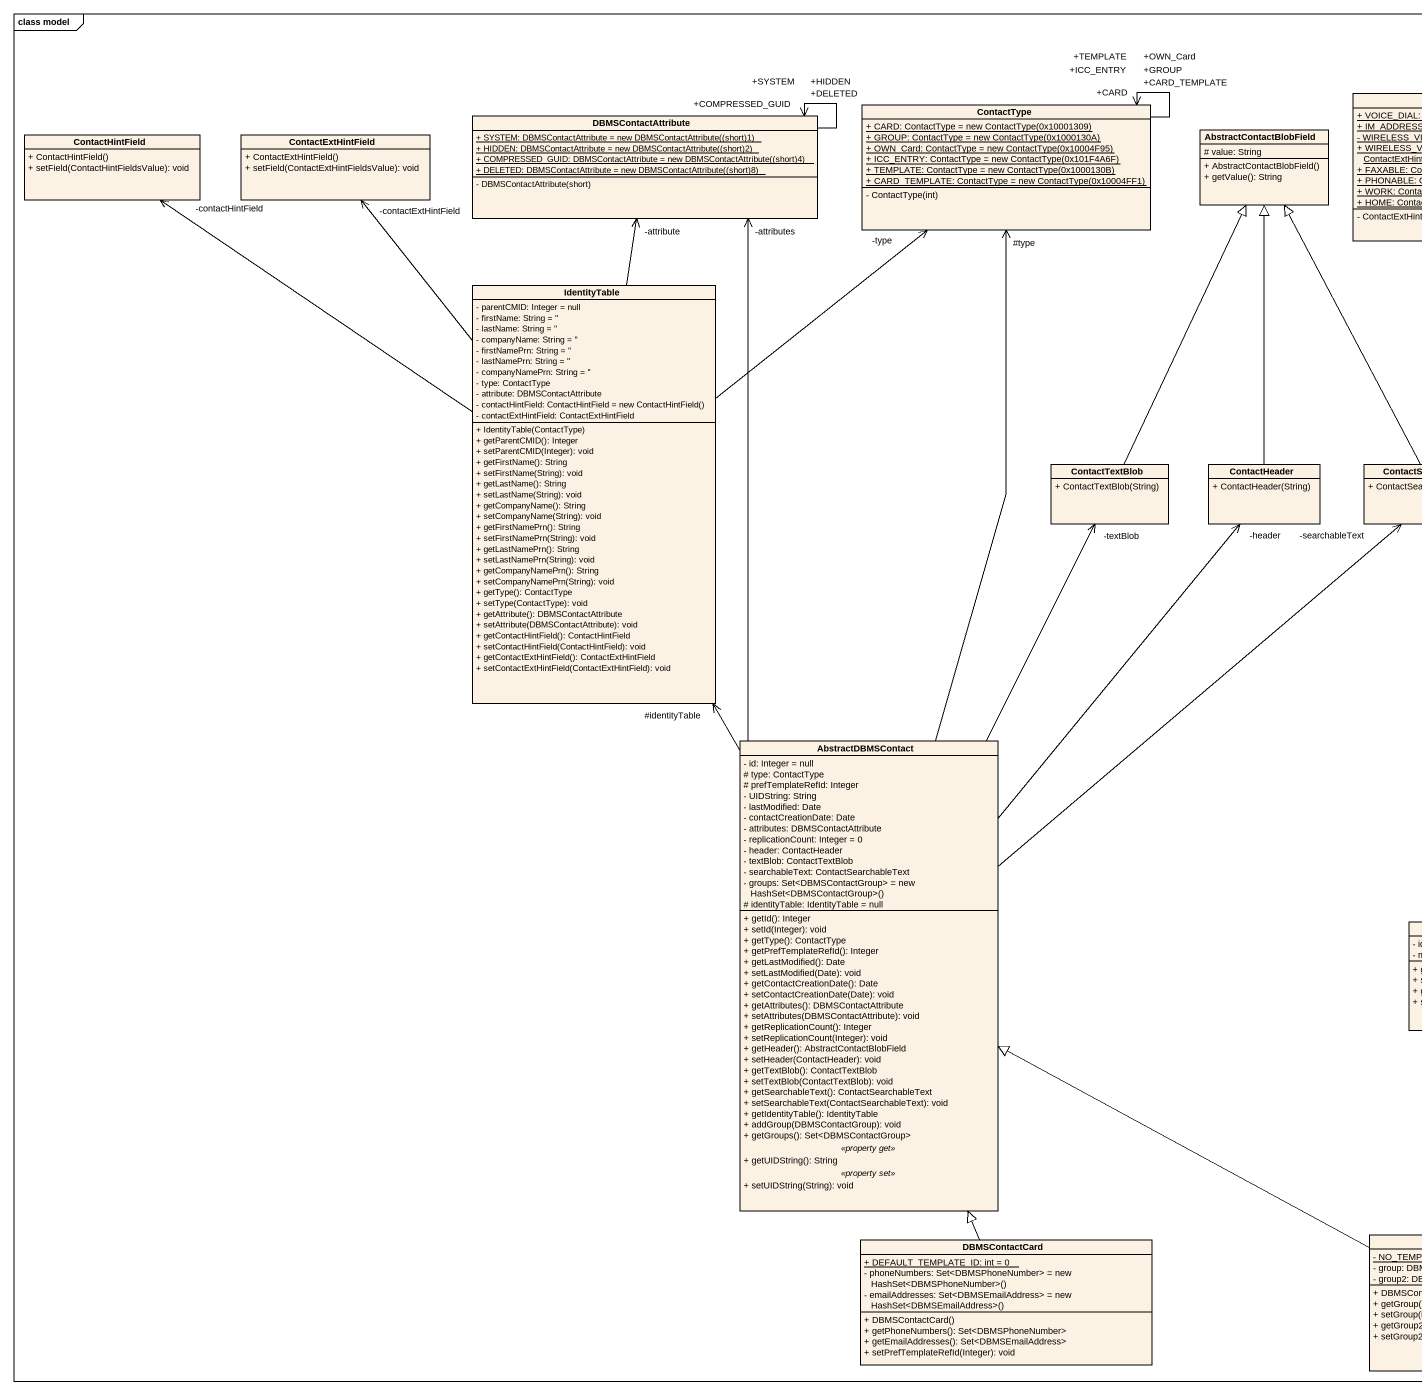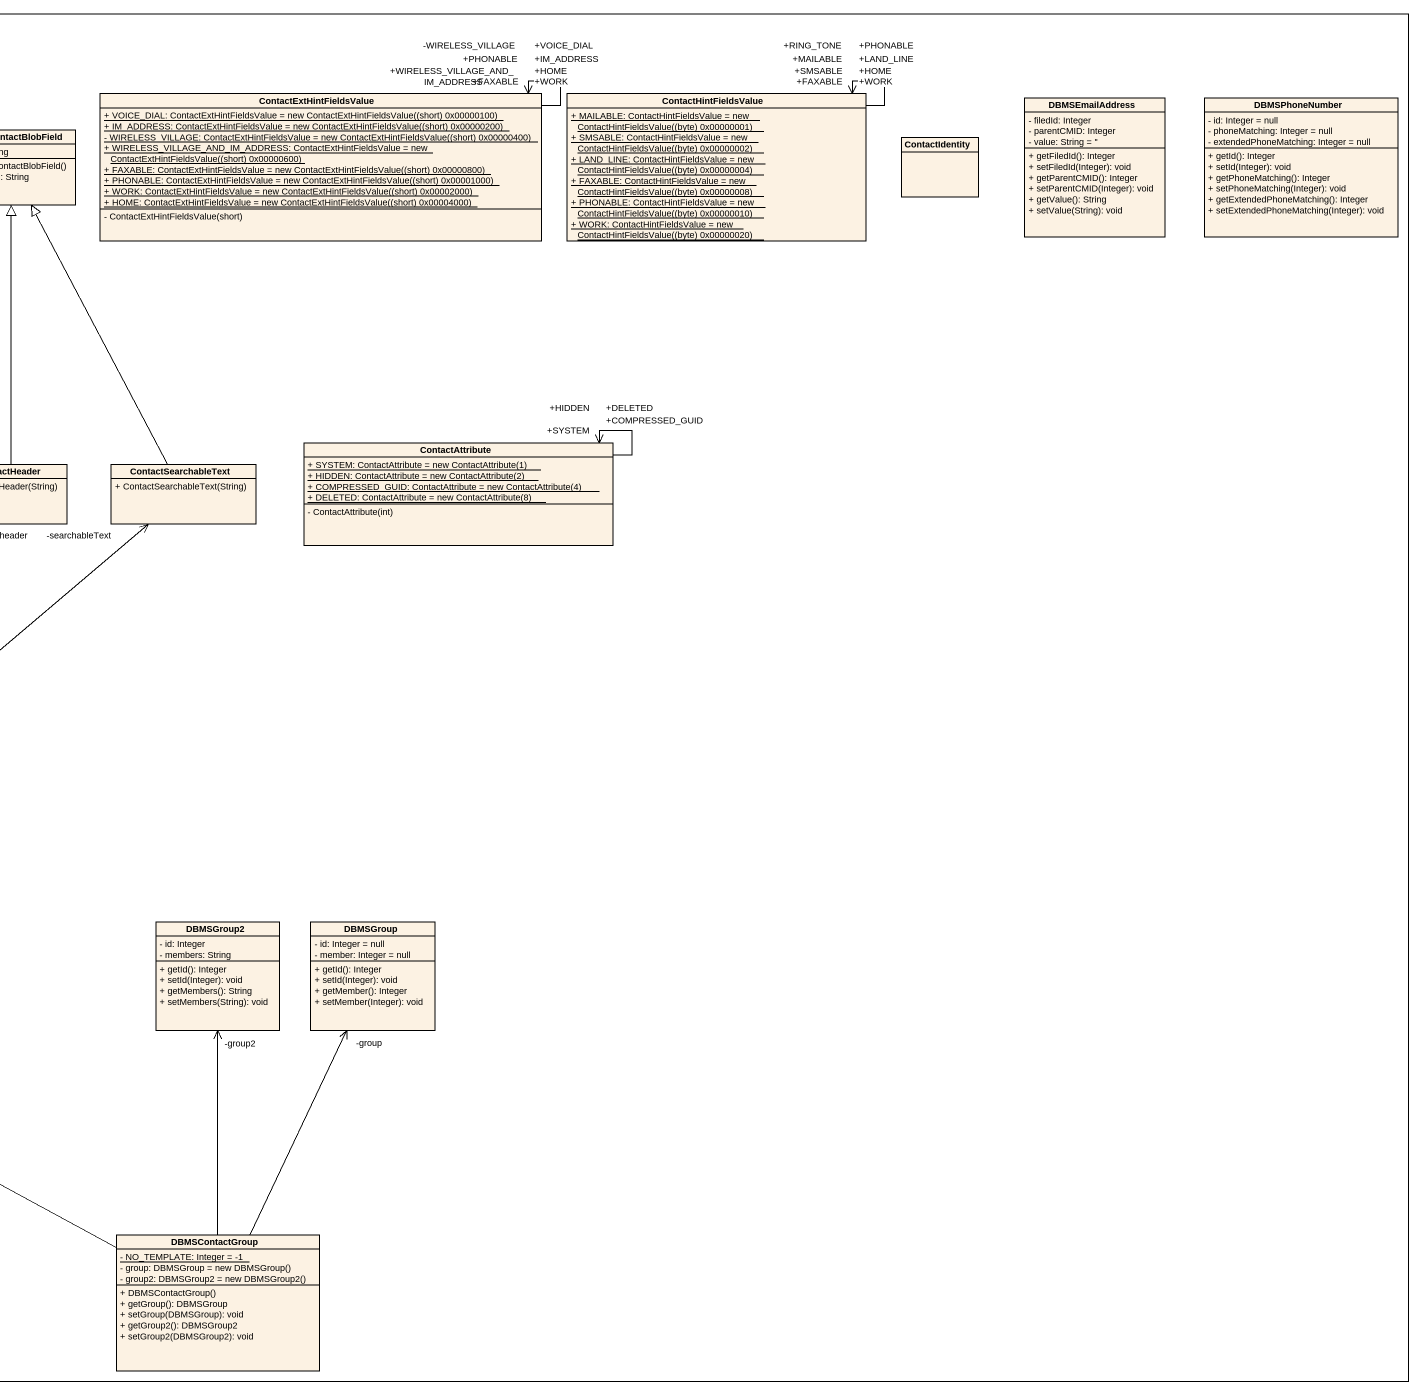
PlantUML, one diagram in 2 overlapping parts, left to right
@startuml
mainframe class model
hide circle
hide empty members
skinparam classAttributeIconSize 0
class DBMSContactAttribute {
  {static} {field} + SYSTEM: DBMSContactAttribute = new DBMSContactAttribute((short)1)
  {static} {field} + HIDDEN: DBMSContactAttribute = new DBMSContactAttribute((short)2)
  {static} {field} + COMPRESSED_GUID: DBMSContactAttribute = new DBMSContactAttribute((short)4)
  {static} {field} + DELETED: DBMSContactAttribute = new DBMSContactAttribute((short)8)
  - DBMSContactAttribute(short)
}
class ContactType {
  {static} {field} + CARD: ContactType = new ContactType(0x10001309)
  {static} {field} + GROUP: ContactType = new ContactType(0x1000130A)
  {static} {field} + OWN_Card: ContactType = new ContactType(0x10004F95)
  {static} {field} + ICC_ENTRY: ContactType = new ContactType(0x101F4A6F)
  {static} {field} + TEMPLATE: ContactType = new ContactType(0x1000130B)
  {static} {field} + CARD_TEMPLATE: ContactType = new ContactType(0x10004FF1)
  - ContactType(int)
}
class ContactExtHintFieldsValue {
  {static} {field} + VOICE_DIAL: ContactExtHintFieldsValue = new ContactExtHintFieldsValue((short) 0x00000100)
  {static} {field} + IM_ADDRESS: ContactExtHintFieldsValue = new ContactExtHintFieldsValue((short) 0x00000200)
  {static} {field} - WIRELESS_VILLAGE: ContactExtHintFieldsValue = new ContactExtHintFieldsValue((short) 0x00000400)
  {static} {field} + WIRELESS_VILLAGE_AND_IM_ADDRESS: ContactExtHintFieldsValue = new ContactExtHintFieldsValue((short) 0x00000600)
  {static} {field} + FAXABLE: ContactExtHintFieldsValue = new ContactExtHintFieldsValue((short) 0x00000800)
  {static} {field} + PHONABLE: ContactExtHintFieldsValue = new ContactExtHintFieldsValue((short) 0x00001000)
  {static} {field} + WORK: ContactExtHintFieldsValue = new ContactExtHintFieldsValue((short) 0x00002000)
  {static} {field} + HOME: ContactExtHintFieldsValue = new ContactExtHintFieldsValue((short) 0x00004000)
  - ContactExtHintFieldsValue(short)
}
class ContactHintFieldsValue {
  {static} {field} + MAILABLE: ContactHintFieldsValue = new ContactHintFieldsValue((byte) 0x00000001)
  {static} {field} + SMSABLE: ContactHintFieldsValue = new ContactHintFieldsValue((byte) 0x00000002)
  {static} {field} + LAND_LINE: ContactHintFieldsValue = new ContactHintFieldsValue((byte) 0x00000004)
  {static} {field} + FAXABLE: ContactHintFieldsValue = new ContactHintFieldsValue((byte) 0x00000008)
  {static} {field} + PHONABLE: ContactHintFieldsValue = new ContactHintFieldsValue((byte) 0x00000010)
  {static} {field} + WORK: ContactHintFieldsValue = new ContactHintFieldsValue((byte) 0x00000020)
}
class DBMSEmailAddress {
  - filedId: Integer
  - parentCMID: Integer
  - value: String = ''
  + getFiledId(): Integer
  + setFiledId(Integer): void
  + getParentCMID(): Integer
  + setParentCMID(Integer): void
  + getValue(): String
  + setValue(String): void
}
class DBMSPhoneNumber {
  - id: Integer = null
  - phoneMatching: Integer = null
  - extendedPhoneMatching: Integer = null
  + getId(): Integer
  + setId(Integer): void
  + getPhoneMatching(): Integer
  + setPhoneMatching(Integer): void
  + getExtendedPhoneMatching(): Integer
  + setExtendedPhoneMatching(Integer): void
}
class ContactHintField {
  + ContactHintField()
  + setField(ContactHintFieldsValue): void
}
class ContactExtHintField {
  + ContactExtHintField()
  + setField(ContactExtHintFieldsValue): void
}
class AbstractContactBlobField {
  # value: String
  + AbstractContactBlobField()
  + getValue(): String
}
class ContactIdentity
class IdentityTable {
  - parentCMID: Integer = null
  - firstName: String = ''
  - lastName: String = ''
  - companyName: String = ''
  - firstNamePrn: String = ''
  - lastNamePrn: String = ''
  - companyNamePrn: String = ''
  - type: ContactType
  - attribute: DBMSContactAttribute
  {field} - contactHintField: ContactHintField = new ContactHintField()
  - contactExtHintField: ContactExtHintField
  + IdentityTable(ContactType)
  + getParentCMID(): Integer
  + setParentCMID(Integer): void
  + getFirstName(): String
  + setFirstName(String): void
  + getLastName(): String
  + setLastName(String): void
  + getCompanyName(): String
  + setCompanyName(String): void
  + getFirstNamePrn(): String
  + setFirstNamePrn(String): void
  + getLastNamePrn(): String
  + setLastNamePrn(String): void
  + getCompanyNamePrn(): String
  + setCompanyNamePrn(String): void
  + getType(): ContactType
  + setType(ContactType): void
  + getAttribute(): DBMSContactAttribute
  + setAttribute(DBMSContactAttribute): void
  + getContactHintField(): ContactHintField
  + setContactHintField(ContactHintField): void
  + getContactExtHintField(): ContactExtHintField
  + setContactExtHintField(ContactExtHintField): void
}
class ContactTextBlob {
  + ContactTextBlob(String)
}
class ContactHeader {
  + ContactHeader(String)
}
class ContactSearchableText {
  + ContactSearchableText(String)
}
class ContactAttribute {
  {static} {field} + SYSTEM: ContactAttribute = new ContactAttribute(1)
  {static} {field} + HIDDEN: ContactAttribute = new ContactAttribute(2)
  {static} {field} + COMPRESSED_GUID: ContactAttribute = new ContactAttribute(4)
  {static} {field} + DELETED: ContactAttribute = new ContactAttribute(8)
  - ContactAttribute(int)
}
class AbstractDBMSContact {
  - id: Integer = null
  # type: ContactType
  # prefTemplateRefId: Integer
  - UIDString: String
  - lastModified: Date
  - contactCreationDate: Date
  - attributes: DBMSContactAttribute
  - replicationCount: Integer = 0
  - header: ContactHeader
  - textBlob: ContactTextBlob
  - searchableText: ContactSearchableText
  {field} - groups: Set<DBMSContactGroup> = new HashSet<DBMSContactGroup>()
  # identityTable: IdentityTable = null
  --
  + getId(): Integer
  + setId(Integer): void
  + getType(): ContactType
  + getPrefTemplateRefId(): Integer
  + getLastModified(): Date
  + setLastModified(Date): void
  + getContactCreationDate(): Date
  + setContactCreationDate(Date): void
  + getAttributes(): DBMSContactAttribute
  + setAttributes(DBMSContactAttribute): void
  + getReplicationCount(): Integer
  + setReplicationCount(Integer): void
  + getHeader(): AbstractContactBlobField
  + setHeader(ContactHeader): void
  + getTextBlob(): ContactTextBlob
  + setTextBlob(ContactTextBlob): void
  + getSearchableText(): ContactSearchableText
  + setSearchableText(ContactSearchableText): void
  + getIdentityTable(): IdentityTable
  + addGroup(DBMSContactGroup): void
  + getGroups(): Set<DBMSContactGroup>
  .. <<property get>> ..
  + getUIDString(): String
  .. <<property set>> ..
  + setUIDString(String): void
}
class DBMSGroup2 {
  - id: Integer
  - members: String
  + getId(): Integer
  + setId(Integer): void
  + getMembers(): String
  + setMembers(String): void
}
class DBMSGroup {
  - id: Integer = null
  - member: Integer = null
  + getId(): Integer
  + setId(Integer): void
  + getMember(): Integer
  + setMember(Integer): void
}
class DBMSContactCard {
  {static} + DEFAULT_TEMPLATE_ID: int = 0
  {field} - phoneNumbers: Set<DBMSPhoneNumber> = new HashSet<DBMSPhoneNumber>()
  {field} - emailAddresses: Set<DBMSEmailAddress> = new HashSet<DBMSEmailAddress>()
  + DBMSContactCard()
  + getPhoneNumbers(): Set<DBMSPhoneNumber>
  + getEmailAddresses(): Set<DBMSEmailAddress>
  + setPrefTemplateRefId(Integer): void
}
class DBMSContactGroup {
  {static} - NO_TEMPLATE: Integer = -1
  {field} - group: DBMSGroup = new DBMSGroup()
  {field} - group2: DBMSGroup2 = new DBMSGroup2()
  + DBMSContactGroup()
  + getGroup(): DBMSGroup
  + setGroup(DBMSGroup): void
  + getGroup2(): DBMSGroup2
  + setGroup2(DBMSGroup2): void
}
DBMSContactAttribute --> "+COMPRESSED_GUID" DBMSContactAttribute
DBMSContactAttribute --> "+DELETED" DBMSContactAttribute
DBMSContactAttribute --> "+HIDDEN" DBMSContactAttribute
DBMSContactAttribute --> "+SYSTEM" DBMSContactAttribute
ContactType --> "+CARD" ContactType
ContactType --> "+CARD_TEMPLATE" ContactType
ContactType --> "+GROUP" ContactType
ContactType --> "+ICC_ENTRY" ContactType
ContactType --> "+OWN_Card" ContactType
ContactType --> "+TEMPLATE" ContactType
ContactExtHintFieldsValue --> "+FAXABLE" ContactExtHintFieldsValue
ContactExtHintFieldsValue --> "+HOME" ContactExtHintFieldsValue
ContactExtHintFieldsValue --> "+IM_ADDRESS" ContactExtHintFieldsValue
ContactExtHintFieldsValue --> "+PHONABLE" ContactExtHintFieldsValue
ContactExtHintFieldsValue --> "+VOICE_DIAL" ContactExtHintFieldsValue
ContactExtHintFieldsValue --> "-WIRELESS_VILLAGE" ContactExtHintFieldsValue
ContactExtHintFieldsValue --> "+WIRELESS_VILLAGE_AND_IM_ADDRESS" ContactExtHintFieldsValue
ContactExtHintFieldsValue --> "+WORK" ContactExtHintFieldsValue
ContactHintFieldsValue --> "+FAXABLE" ContactHintFieldsValue
ContactHintFieldsValue --> "+HOME" ContactHintFieldsValue
ContactHintFieldsValue --> "+LAND_LINE" ContactHintFieldsValue
ContactHintFieldsValue --> "+MAILABLE" ContactHintFieldsValue
ContactHintFieldsValue --> "+PHONABLE" ContactHintFieldsValue
ContactHintFieldsValue --> "+RING_TONE" ContactHintFieldsValue
ContactHintFieldsValue --> "+SMSABLE" ContactHintFieldsValue
ContactHintFieldsValue --> "+WORK" ContactHintFieldsValue
IdentityTable -up-> "-attribute" DBMSContactAttribute
IdentityTable -up-> "-type" ContactType
IdentityTable -up-> "-contactHintField" ContactHintField
IdentityTable -up-> "-contactExtHintField" ContactExtHintField
ContactTextBlob -up-|> AbstractContactBlobField
ContactHeader -up-|> AbstractContactBlobField
ContactSearchableText -up-|> AbstractContactBlobField
ContactAttribute --> "+SYSTEM" ContactAttribute
ContactAttribute --> "+COMPRESSED_GUID" ContactAttribute
ContactAttribute --> "+DELETED" ContactAttribute
ContactAttribute --> "+HIDDEN" ContactAttribute
AbstractDBMSContact -up-> "-attributes" DBMSContactAttribute
AbstractDBMSContact -up-> "#type" ContactType
AbstractDBMSContact -up-> "#identityTable" IdentityTable
AbstractDBMSContact -up-> "-textBlob" ContactTextBlob
AbstractDBMSContact -up-> "-header" ContactHeader
AbstractDBMSContact -up-> "-searchableText" ContactSearchableText
DBMSContactCard -up-|> AbstractDBMSContact
DBMSContactGroup -left-|> AbstractDBMSContact
DBMSContactGroup -up-> "-group2" DBMSGroup2
DBMSContactGroup -up-> "-group" DBMSGroup
@enduml
